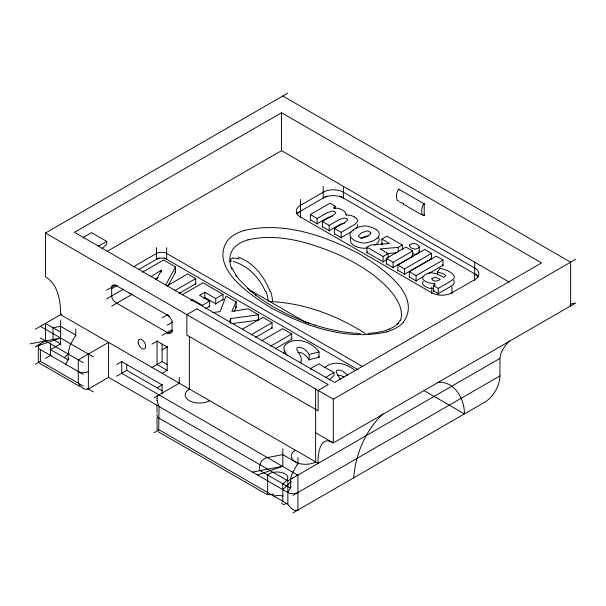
<?xml version="1.0" encoding="UTF-8"?>
<svg xmlns="http://www.w3.org/2000/svg" width="606" height="606" viewBox="0 0 606 606"><rect width="100%" height="100%" fill="white"/><g stroke="black" fill="none" stroke-linecap="round" stroke-linejoin="round"><path stroke-width="0.91" d="M292.903 512.926L484.8 402.134A21.422 12.37 -60 0 0 499.95 375.887L499.95 358.396C500.261 351.616 504.934 346.018 509.131 341.087M419.254 246.778L419.261 251.96L418.738 252.929L415.845 254.3L412.489 253.831M353.692 477.823C355.51 454 365.607 430.48 382.931 413.807M157.068 398.263L157.045 400.574M229.985 261.481L230.931 259.201L232.606 257.648M400.596 320.173C403.755 309.719 397.422 299.341 391.029 291.539C376.599 274.707 357.032 263.14 337.087 254.012C309.386 242.43 278.124 232.825 248.036 239.847M229.545 322.142L230.659 318.551L258.504 314.809L258.504 320.642M212.774 312.537L220.114 311.635L226.03 296.061L236.135 301.902L231.818 311.431L248.096 308.802L258.504 314.809M234.249 311.317L236.135 307.144L235.507 306.78M165.786 284.926L175.49 266.89L163.575 260.004L142.524 272.155M168.559 285.017L175.49 272.132L174.748 271.708M156.492 279.396L161.469 270.284L161.469 271.95M350.616 237.81C348.2 245.21 358.881 248.377 364.562 248.233A13.135 7.583 0 0 0 367.236 247.99M433.57 291.494L433.57 285.668L434.797 283.456L434.797 285.123M433.949 290.221L433.57 290.918L438.252 293.622L450.894 286.32M65.653 364.229L68.864 358.661M157.242 414.148A7.151 4.128 0 0 0 159.075 418.17L287.85 492.511L291.062 486.951M284.547 350.95L283.752 353.646M437.411 274.518L437.411 272.018L439.926 268.314C445.001 269.632 451.114 271.215 454.091 275.881A8.719 5.037 0 0 1 454.303 277.01A8.348 4.818 0 0 1 453.78 278.654L451.531 280.699L438.252 288.373L433.57 285.668M423.223 281.525L422.927 282.01A7.189 4.151 0 0 0 423.003 284.54L424.018 285.691A14.559 8.401 0 0 0 425.897 286.896L429.465 288.312L433.434 288.676M400.399 320.142L397.362 324.074L398.134 323.445L393.983 326.748L388.59 329.505L389.211 329.285L382.863 331.353L375.675 332.732L367.751 333.421M310.386 220.379L310.386 214.547L329.982 203.23L335.088 206.176L333.535 208.047L333.936 208.282A7.272 4.197 0 0 1 338.254 208.396A11.052 6.378 0 0 1 342.307 209.941L344.481 211.456L345.746 213.304A7.242 4.181 0 0 1 345.791 214.539L346.238 215.16M424.897 214.903C423.223 217.145 421.473 213.88 421.715 212.198A14.173 8.181 -60 0 1 421.715 210.07C422.064 207.866 422.344 204.389 424.897 203.692M403.134 322.543C423.2 294.819 380.144 266.988 361.078 254.891C326.225 236.135 284.744 221.243 244.824 230.333M299.925 362.638L300.629 361.835A11.09 6.401 0 0 0 301.447 360.169L300.955 356.767L296.842 349.457A5.424 3.128 0 0 1 296.758 349.064L296.91 348.283A2.598 1.5 0 0 1 299.046 347.261C303.462 347.268 306.878 351.041 309.196 354.419L309.196 360.244M324.627 367.698C333.186 359.729 347.026 363.441 354.896 370.584M64.388 357.669L69.069 353.169M282.797 489.595L291.365 481.361M101.914 248.778L106.724 244.301L106.724 241.385L91.574 232.636L83.325 237.4L83.325 238.128M329.164 379.977L333.974 375.5L333.974 372.584L318.824 363.835L310.575 368.599L310.575 369.418M356.093 228.765L357.669 226.591L357.26 224.538M376.712 238.544L374.781 239.923A23.437 13.537 0 0 1 373.19 240.794L366.91 242.786A11.794 6.81 0 0 1 364.289 242.991A11.453 6.613 0 0 1 361.047 242.764L355.517 240.991A20.998 12.12 0 0 1 353.806 240.037L350.768 237.287A11.991 6.924 0 0 1 349.995 235.052A12.484 7.211 0 0 1 350.51 232.749C353.04 228.841 357.851 226.992 362.267 226.205A11.506 6.643 0 0 1 368.092 226.25L373.622 228.038A21.218 12.249 0 0 1 375.152 228.886L376.129 229.53M251.013 334.845L272.064 322.642L272.064 328.475M157.984 277.593L155.424 279.23M166.817 286.108L187.618 273.882L195.738 278.571L195.738 284.403M374.766 245.18L376.735 243.779A14.802 8.545 0 0 0 378.394 241.915A12.173 7.03 0 0 0 378.826 237.863L378.417 237.12M40.397 343.814A7.151 4.128 0 0 0 40.397 349.654L40.397 361.312L35.353 364.229M158.317 405.035L159.075 406.505L158.704 430.048M288.744 505.563L287.85 504.177L287.85 480.853L288.517 480.467M451.046 286.237C453.205 285.237 455.477 282.585 453.621 280.26M162.105 393.673L162.105 384.931L121.708 361.6L121.708 373.266L297.72 475.149M570.784 304.023L575.7 303L333.3 442.948C319.816 434.313 317.597 454.742 318.15 463.355L60.6 314.665C60.57 301.015 58.297 284.419 45.45 276.76L45.45 233.022L287.85 93.074M281.54 112.754L74.485 232.295L334.565 382.447L541.612 262.913L281.54 112.754L281.54 150.659L509.282 282.146M98.475 246.142L106.724 241.385M107.224 251.301L281.54 150.659M132.987 267.041L156.553 253.437A7.151 4.128 0 0 1 166.65 253.437L362.335 366.41M35.353 329.24L61.539 314.12M138.872 269.473L159.166 257.755M106.558 290.168L115.39 285.07M111.602 288.714L117.284 285.434M106.558 298.917L123.601 289.077M151.258 276.442L161.264 270.162L161.264 271.829M45.867 340.663L35.353 346.738L60.6 337.989L30.3 343.822M111.602 306.204L132.434 294.183M45.45 358.396L51.033 355.177M296.857 213.251L326.823 195.95M38.549 362.38L38.935 362.161M174.687 290.728L195.738 278.571M178.899 293.546L195.738 283.82L195.23 283.532M182.179 294.819L203.025 282.782L223.016 294.319L223.016 300.152M310.386 214.547L317.15 218.455L327.679 212.456L332.436 211.085A3.197 1.848 0 0 1 333.838 211.282L335.451 212.161A2.333 1.348 0 0 1 335.709 212.842L333.785 214.88L322.392 221.478L322.392 227.311M190.716 300.417L192.284 299.508L202.351 305.318L209.638 301.114L209.638 306.947M223.016 294.319L215.728 298.531L204.851 292.251L199.571 295.296L209.638 301.114M162.105 317.87L167.786 314.59M322.392 221.478L329.172 225.394L340.049 219.198L344.496 218.001A3.181 1.833 0 0 1 345.64 218.145L347.45 219.092A2.424 1.401 0 0 1 347.723 219.781L345.844 221.834L334.444 228.439L334.444 234.272M203.858 298.069L204.851 297.501L215.728 303.78L223.016 299.569M167.158 325.157L172.839 321.877M205.54 308.727L209.638 306.363L209.009 306M162.105 335.36L171.574 329.899M334.444 228.439L341.208 232.34L355.214 224.19L357.707 221.129A6.681 3.856 0 0 0 357.654 220.137L356.487 218.387L354.381 216.887M167.158 333.906L172.839 330.626M116.655 364.517L122.094 361.381M152.008 344.11L157.446 340.973M351.472 231.666L341.208 237.59L334.444 233.689M353.048 230.757L353.836 230.295M108.572 377.349L108.572 342.36L78.272 359.858L78.272 383.181C80.242 386.492 84.143 390.779 88.378 389.014L108.572 377.349L157.393 405.535M116.655 376.182L126.752 370.349L162.31 390.878M162.105 349.942L167.544 346.799M152.008 367.433L162.105 361.6L167.544 364.744M366.933 253.028L366.933 247.195L370.728 245.006L389.507 243.476L381.909 239.09L381.909 244.922M381.909 239.09L386.999 236.151L402.323 244.998L402.323 249.164M367.645 252.035L366.933 252.444L383.106 261.784L386.923 259.58M382.545 243.968L381.909 244.339L382.386 244.612M162.105 373.266L167.544 370.13M242.4 329.187L262.906 317.355L272.064 322.642M388.196 257.762L388.196 253.596L380.098 248.922L398.203 247.377L402.323 244.998M366.933 247.195L383.106 256.535L388.196 253.596M157.052 387.848L162.491 384.704M386.355 264.239L386.355 258.406L405.952 247.096L412.716 250.998L412.716 256.83M255.762 337.3L272.064 327.891L271.488 327.558M154.022 397.756L179.278 383.181M386.355 258.406L393.112 262.315L412.716 250.998M397.824 270.859L397.824 265.034L424.776 249.475L431.533 253.376L431.533 259.209M291.706 339.815L291.706 333.982L270.579 346.162M397.824 265.034L404.588 268.935L431.533 253.376M275.336 348.677L291.706 339.231L291.138 338.898M409.323 277.503L409.323 271.67L436.267 256.111L443.031 260.012L443.031 265.845M409.323 271.67L416.087 275.571L443.031 260.012M423.942 276.283L416.087 280.82L409.323 276.919M428.434 273.692L443.031 265.261L442.183 264.777M154.022 432.745L158.613 430.093M333.974 372.584L325.725 377.349L325.725 377.833M45.45 233.022L333.3 399.21L575.7 259.262M289.092 480.134L499.95 358.396M292.168 478.354L292.577 478.119M297.038 475.543L297.44 475.316M292.903 495.428L499.95 375.887M261.474 340.86L282.593 328.717L291.706 333.982M398.953 200.957L397.362 200.571L396.468 197.617A14.173 8.181 -60 0 1 396.468 195.496C396.816 193.284 397.097 189.807 399.642 189.117M297.826 352.798L298.447 352.601A3.31 1.916 0 0 1 301.023 352.753L301.94 353.063A12.938 7.469 0 0 1 304.015 354.23L306.628 356.419L309.196 359.661L319.036 357.229L318.37 356.275M257.55 475.021L282.797 466.272L282.797 448.781M386.37 331.952C346.458 340.996 304.992 326.126 270.155 307.363C251.104 295.274 208.085 267.466 228.098 239.741A38.579 22.278 0 0 1 244.816 230.318M309.196 354.419L319.036 351.98L319.036 357.813M337.747 375.417L337.906 375.379A3.31 1.916 0 0 1 340.481 375.531L341.398 375.841A12.938 7.469 0 0 1 343.473 377.008M273.715 496.019L278.684 495.428L283.26 496.019M252.497 472.104L282.797 466.272M331.391 216.41L327.308 217.887L317.15 223.697L310.386 219.796M232.401 323.566L258.504 320.059L257.853 319.688M386.893 253.596L397.074 252.725M437.343 382.424C454.386 380.47 464.688 398.975 464.408 413.906L424.162 390.673M344.488 223.25L341.64 223.781A14.9 8.605 0 0 0 339.421 224.758A19.968 11.529 0 0 0 339.087 224.924L329.172 230.644L322.392 226.727M269.821 301.561C303.833 302.886 336.891 315.317 365.365 333.558M360.335 333.467C344.867 332.929 329.596 329.747 314.855 325.127M230.841 261.042L231.613 261.133M368.1 236.249L366.524 236.196A4.28 2.469 0 0 0 365.941 236.287L364.842 236.582A12.453 7.189 0 0 0 363.07 237.302L362.138 237.787A17.665 10.204 0 0 0 360.941 238.491M437.411 272.018L443.137 273.677L445.471 275.321A2.477 1.432 0 0 1 445.493 275.859L443.925 277.29L436.903 273.836L431.169 272.753A6.696 3.863 0 0 0 429.404 272.912L425.7 274.253L422.95 276.707A7.219 4.166 0 0 0 423.094 279.457L425.314 281.335L429.336 283.032A7.211 4.166 0 0 0 430.116 283.199L434.653 283.381L434.653 285.047M238.075 257.141C253.49 262.307 264.421 276.783 270.079 291.516M233.227 261.421C247.846 265.587 259.504 277.722 265.413 291.471M315.378 325.301L308.136 322.869L308.704 323.059C289.713 316.249 271.473 307.053 255.376 294.819L256.088 295.402L250.346 290.751M570.004 305.553L570.647 305.916L570.647 262.178L282.797 95.99M402.104 202.775L403.687 203.684M422.624 214.622L424.2 215.531L424.2 203.866L398.953 189.292L398.953 190.019M399.559 201.987L401.361 203.033M403.164 204.07L421.337 214.562M339.852 195.988L478.248 275.889M430.692 258.141L431.533 258.626L404.588 274.185L397.824 270.276M411.868 255.755L412.716 256.247L393.112 267.557L386.355 263.655M247.096 288.441L306.659 322.831M164.059 257.77L358.138 369.819M169.68 316.408L116.655 285.797C115.004 284.388 111.383 284.578 111.602 287.252L111.777 297.213L113.08 299.947L115.367 302.402L167.158 332.444C168.756 333.853 172.377 333.694 172.202 330.99L171.96 320.748L170.081 317.453L167.158 314.953M315.628 432.745L333.3 442.948L333.3 399.21M60.6 332.156L45.45 323.407L45.45 340.905M40.397 326.323L93.422 356.942M40.397 337.989L83.325 362.767M159.075 406.505L287.85 480.853M40.397 349.647L83.325 374.432M40.397 361.312L83.325 386.098M87.461 388.484L93.422 391.923M159.075 429.828L287.85 504.177M39.435 363.168L79.644 386.386M267.201 494.67L158.234 431.752M131.805 294.546L129.813 293.039M343.488 377.008L343.905 377.296M292.054 508.957L293.978 510.04A6.075 4.969 65.3 0 0 297.993 510.1M251.089 291.35L239.075 279.381L235.817 275.132L236.423 275.988L231.59 267.511M347.299 375.319C345.094 372.751 342.125 369.971 338.512 370.046A2.598 1.5 0 0 0 336.368 371.069L336.216 371.842A5.424 3.128 0 0 0 336.3 372.235L340.413 379.545M319.036 351.98C311.969 341.557 294.198 335.451 284.57 345.67A11.787 6.802 0 0 0 283.979 346.837L284.214 350.427L287.168 355.495M419.004 251.142L419.261 251.876M231.878 269.079C228.75 262.171 228.841 253.179 234.393 247.521A31.451 18.157 0 0 1 248.028 239.832M301.19 362.638L301.5 363.933M157.121 429.836L156.984 417.67M474.703 262.178L474.703 280.404M451.978 286.964L451.978 293.524M438.252 288.373L438.252 294.205M431.775 286.964L431.775 293.524M416.087 275.571L416.087 281.404M404.588 268.935L404.588 274.768M398.203 247.377L398.203 251.543M393.112 262.315L393.112 268.14M383.106 256.535L383.106 262.368M343.397 186.375L343.397 198.041A14.286 8.249 0 0 0 323.203 198.041L323.203 186.375M341.208 232.34L341.208 238.173M335.088 206.176L335.088 208.676M329.172 225.394L329.172 231.227M317.15 218.455L317.15 224.281M315.628 389.007L315.628 461.901A14.286 8.249 0 0 1 295.425 461.901A14.286 8.249 0 0 1 295.425 450.235M300.478 199.495L300.478 217.721M297.947 457.53L297.947 463.969M297.947 475.021L297.947 510.01M290.645 487.678L290.645 479.24A7.28 1.879 -79.1 0 1 291.13 476.839A8.476 2.189 -79.1 0 1 292.903 472.135L297.947 463.355L282.797 454.614L267.647 457.53C261.671 458.363 258.073 464.87 260.072 470.65L287.85 486.686A7.272 4.197 0 0 0 290.645 487.678M282.797 501.26L282.797 483.77C297.947 473.756 274.533 468.211 267.647 475.021L267.647 492.511M236.135 301.902L236.135 307.727M230.659 318.551L230.659 323.551M215.728 298.531L215.728 304.363M204.851 292.251L204.851 298.084M192.284 299.508L192.284 301.174M189.375 336.527L189.375 389.007A14.286 8.249 0 0 0 189.375 400.672A14.286 8.249 0 0 0 209.578 400.672M179.278 377.349L179.278 383.931M175.49 266.89L175.49 272.715M166.65 247.604L166.65 259.27A7.151 4.128 0 0 0 156.545 259.262L156.553 247.604M162.105 343.875L162.105 361.6M156.984 405.24L156.984 412.678M126.752 364.07L126.752 370.349M88.378 354.025L88.378 389.014M75.75 329.24L75.75 335.686M60.6 320.491L60.6 344.988M50.503 343.822L50.503 355.48M38.307 348.988L38.307 361.63M403.164 322.559A38.587 22.278 0 0 1 386.378 331.959M88.378 371.516A7.151 4.128 0 0 1 78.272 371.516M297.955 492.519A7.151 4.128 0 0 1 287.85 492.519M157.022 398.248A6.075 4.969 54.7 0 1 159.022 394.756M158.408 404.997A12.521 10.158 60.5 0 1 157.106 400.574M273.791 494.079A7.014 2.818 -20.8 0 1 267.382 492.58M285.744 503.859A7.022 4.083 -59.6 0 1 281.389 502.692M292.001 508.843A12.521 10.158 59.5 0 1 288.82 505.51M272.442 301.644A7.219 4.166 0 0 1 267.867 300.432M270.64 291.388A70.599 58.343 -2.5 0 1 272.647 301.629M265.943 291.35A56.434 46.639 2.8 0 1 268.147 300.417M233.09 258.3A33.906 12.681 47.7 0 1 239.135 259.126M331.391 216.403A3.583 2.068 0 0 1 332.391 216.334M474.703 273.844A14.286 8.249 0 0 1 478.217 277.184M297.129 214.206A14.286 8.249 0 0 1 300.478 211.161M376.296 229.447A13.279 7.666 0 0 1 376.879 238.612M346.223 215.039A9.491 5.477 0 0 1 354.222 216.963M68.175 353.881L68.175 359.858L50.503 349.647L60.6 343.822L53.025 339.443L53.025 327.785L60.6 326.323L75.75 335.073L69.872 345.579L68.175 353.881M370.796 233.068L370.069 234.34L367.834 235.984A25.566 14.764 0 0 1 366.91 236.514L362.093 238.105A2.977 1.72 0 0 1 360.956 238.014L358.616 236.741A3.083 1.78 0 0 1 358.358 235.954L361.085 233.151A24.74 14.286 0 0 1 361.994 232.613L367.084 230.916A3.045 1.757 0 0 1 368.198 231.015L370.622 232.416A3 1.735 0 0 1 370.796 233.068M432.025 278.79L431.957 278.919A1.871 1.083 0 0 0 431.934 279.321L432.896 280.275A4.401 2.538 0 0 0 435.767 281.048A3.659 2.113 0 0 0 438.191 280.608L440.191 279.487C437.918 278.063 434.252 276.374 432.025 278.79M409.573 245.059L409.429 245.286A3.235 1.863 0 0 0 409.308 245.991L411.239 247.975L414.701 249.104A3.242 1.871 0 0 0 415.921 249.036L417.473 248.528A6.742 3.894 0 0 0 418.201 248.112L419.034 247.331A3.31 1.909 0 0 0 419.208 246.286L417.269 244.491L414.193 243.377A3.144 1.818 0 0 0 412.603 243.438L409.573 245.059M323.203 192.208L300.478 205.328A14.286 8.249 0 0 0 300.478 216.993L431.775 292.796A14.286 8.249 0 0 0 451.978 292.796L474.703 279.677A14.286 8.249 0 0 0 474.703 268.011L343.397 192.208A14.286 8.249 0 0 0 323.203 192.208M196.95 308.833L186.853 314.658L186.853 335.073L318.15 410.876L318.15 390.469L328.247 384.636L196.95 308.833M167.158 347.026L157.052 341.193L157.052 364.517L167.158 370.349L167.158 347.026M138.236 343.094A5.363 3.091 60 0 0 144.561 348.761A5.363 3.091 60 0 0 142.91 340.474A5.363 3.091 60 0 0 138.236 343.094"/></g></svg>
